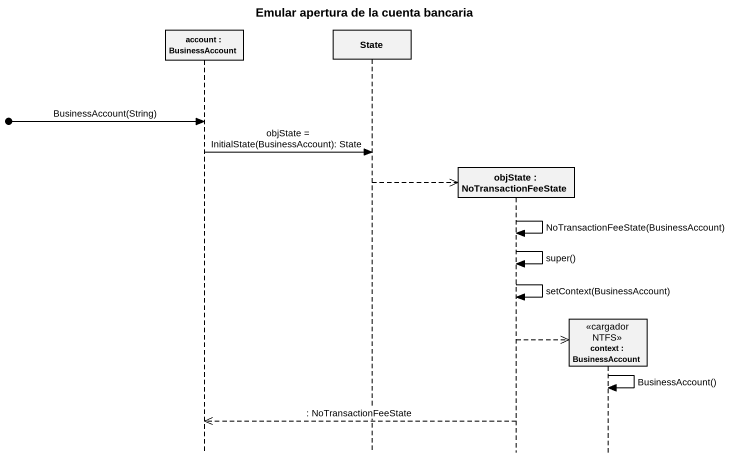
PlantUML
@startuml
title Emular apertura de la cuenta bancaria
hide footbox
participant "account : BusinessAccount" as account
participant "State" as State_
participant "objState : NoTransactionFeeState" as objState
participant "context : BusinessAccount" as context <<cargador NTFS>>

[o-> account : BusinessAccount(String)
account -> State_ : objState = InitialState(BusinessAccount): State
State_ -->> objState **
objState -> objState : NoTransactionFeeState(BusinessAccount)
objState -> objState : super()
objState -> objState : setContext(BusinessAccount)
objState -->> context **
context -> context : BusinessAccount()
objState -->> account : : NoTransactionFeeState
@enduml
